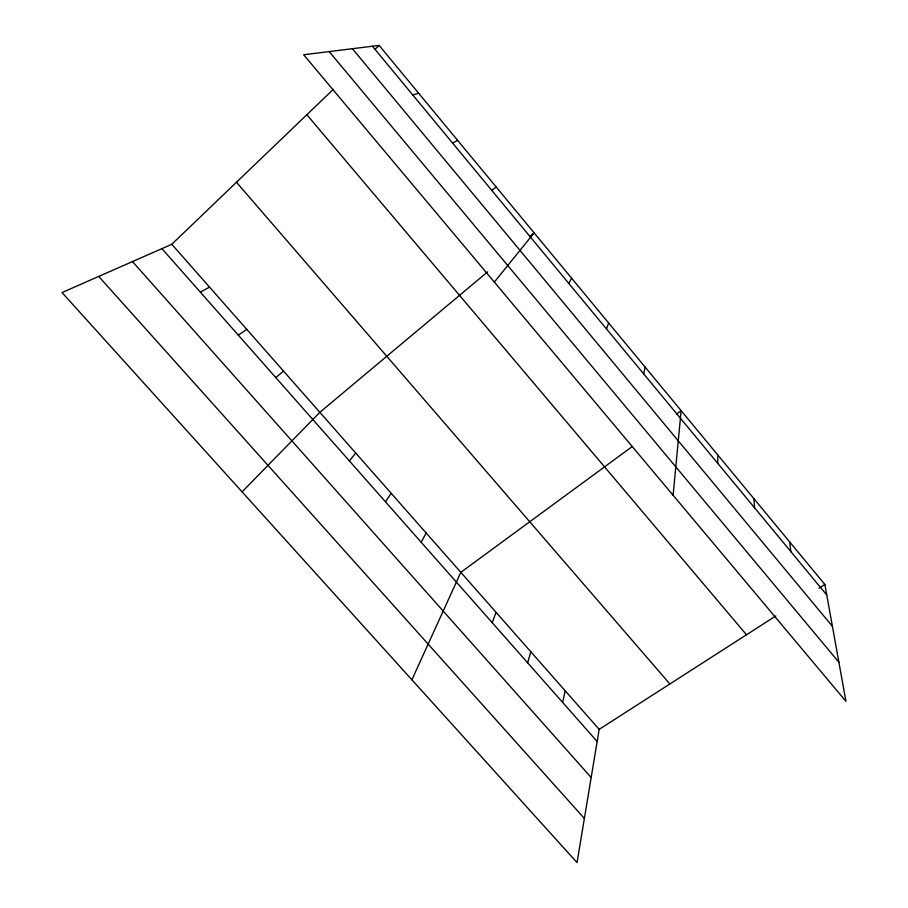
<?xml version="1.0" encoding="UTF-8"?>
<svg xmlns="http://www.w3.org/2000/svg" width="908" height="908" viewBox="0 0 908 908"><rect width="100%" height="100%" fill="white"/><g stroke="black" fill="none" stroke-linecap="round" stroke-linejoin="round"><path stroke-width="1.36" d="M717.74 463.318L717.785 454.976M673.1 495.246L681.136 410.666L676.574 414.014M775.784 615.965L599.178 729.362L577.034 862.6L62.039 292.558L171.794 244.286L333.304 89.347M643.715 373.892L645.111 367.093M562.608 702.383L565.219 690.818M527.639 662.783L530.84 651.796M606.51 328.957L608.598 322.942M492.227 622.684L496.04 612.31M411.891 679.808L460.821 572.324L632.331 446.486M568.805 283.421L571.62 278.211M421.142 542.189L426.215 533.041M385.48 501.806L391.189 493.294M349.376 460.912L355.732 453.058M494.338 282.093L534.142 232.879L529.818 236.5M242.084 491.852L319.843 412.323L487.675 271.798M375.049 49.304L379.113 45.4L824.85 584.457L845.961 701.362L303.658 54.741L379.113 45.4M275.805 377.603L283.523 371.088M491.864 190.487L496.165 186.957M238.316 335.154L246.738 329.354M819.005 588.202L824.85 584.457M200.362 292.172L209.498 287.087M452.604 143.055L457.666 140.4M412.788 94.977L418.656 93.229M98.734 276.429L584.366 818.471M132.489 261.583L591.176 777.509M171.794 244.286L599.178 729.362M161.919 248.633L597.158 741.507M236.466 182.258L669.866 683.974M306.847 114.737L746.49 634.771M329.184 51.574L838.901 662.261M352.395 48.703L832.398 626.304M372.428 46.229L826.745 594.978M789.62 541.86L790.891 551.678M753.935 498.708L754.559 507.788"/></g></svg>
